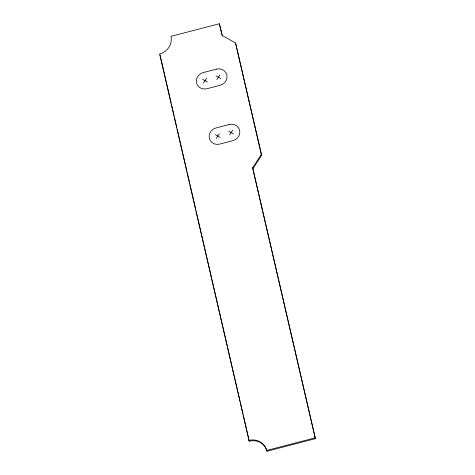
<?xml version="1.0" encoding="UTF-8"?>
<svg xmlns="http://www.w3.org/2000/svg" width="475" height="475" viewBox="0 0 475 475"><rect width="100%" height="100%" fill="white"/><g stroke="black" fill="none" stroke-linecap="round" stroke-linejoin="round"><path stroke-width="0.71" d="M203.484 83.036L206.548 78.292M216.838 79.562L219.895 74.818M216.273 138.415L219.331 133.665M229.621 134.942L232.679 130.192M252.641 167.829L261.28 154.428L235.558 43.017L222.062 35.376L219.379 23.75L170.988 36.343A15.093 14.161 -26.7 0 1 159.618 53.978L249.227 441.198A15.093 14.161 -26.7 0 1 266.986 451.25L315.382 438.657L252.641 167.829L315.382 438.657M253.033 168.607L261.672 155.2L235.558 43.017M248.835 440.42A15.093 14.161 -26.7 0 1 266.594 450.472L314.99 437.879M215.977 75.84L220.756 78.541M202.623 79.313L207.409 82.021M228.76 131.213L233.54 133.92M215.412 134.686L220.192 137.394M219.379 23.75L222.454 36.153M261.28 154.428L261.672 155.2M266.594 450.472L266.986 451.25M160.01 54.756L171.184 103.152M171.517 104.595L174.022 115.431M174.355 116.874L176.854 127.71M177.187 129.153L186.859 171.047M187.192 172.49L189.697 183.326M190.03 184.775L195.866 210.051M196.199 211.5L211.541 277.952M211.874 279.395L227.216 345.848M227.549 347.296L240.059 401.47M240.392 402.913L242.891 413.749M243.224 415.192L249.227 441.198M216.499 69.112L203.152 72.586A8.805 8.259 -26.7 0 0 196.519 82.876A8.805 8.259 -26.7 0 0 206.88 88.742L220.228 85.268A8.805 8.259 -26.7 0 0 226.86 74.979A8.805 8.259 -26.7 0 0 216.499 69.112M229.283 124.492L215.935 127.965A8.805 8.259 -26.7 0 0 209.309 138.255A8.805 8.259 -26.7 0 0 219.664 144.115L233.011 140.642A8.805 8.259 -26.7 0 0 239.643 130.358A8.805 8.259 -26.7 0 0 229.283 124.492"/></g></svg>
